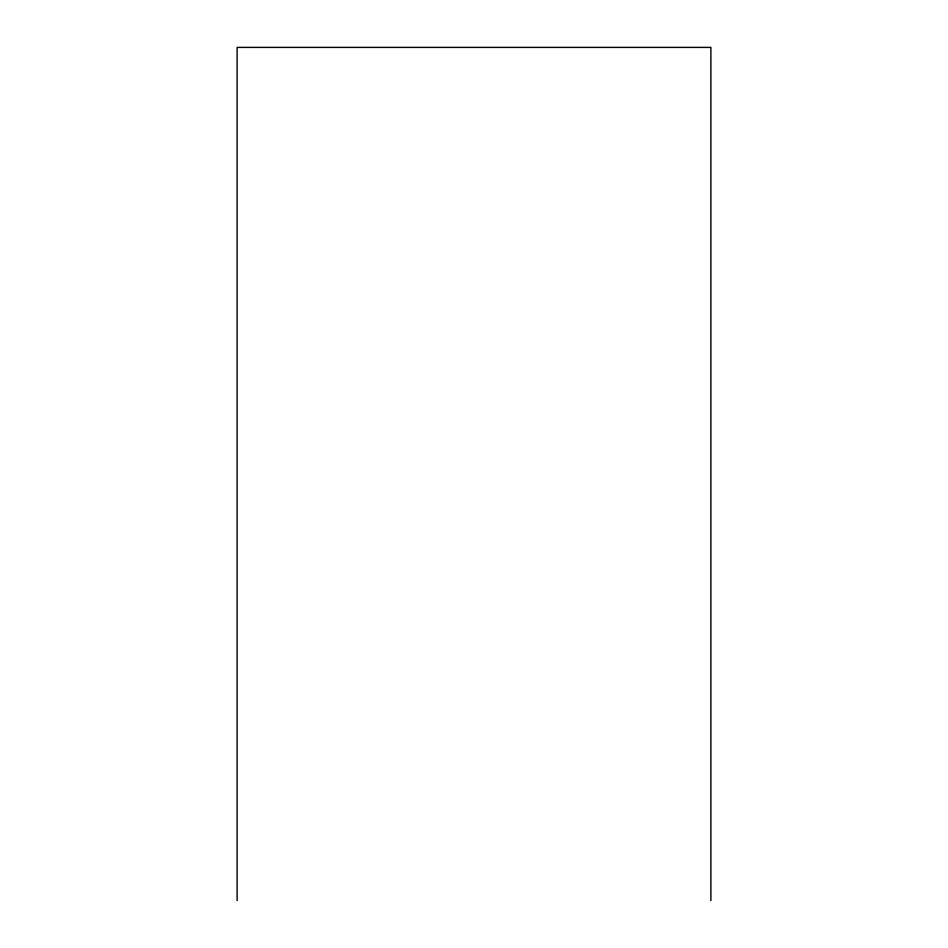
<?xml version="1.0" encoding="UTF-8"?>
<svg xmlns="http://www.w3.org/2000/svg" width="948" height="948" viewBox="0 0 948 948"><rect width="100%" height="100%" fill="white"/><g stroke="black" fill="none" stroke-linecap="round" stroke-linejoin="round"><path stroke-width="1.42" d="M710.893 900.6L710.893 47.4L237.107 47.4L237.107 900.6"/></g></svg>
